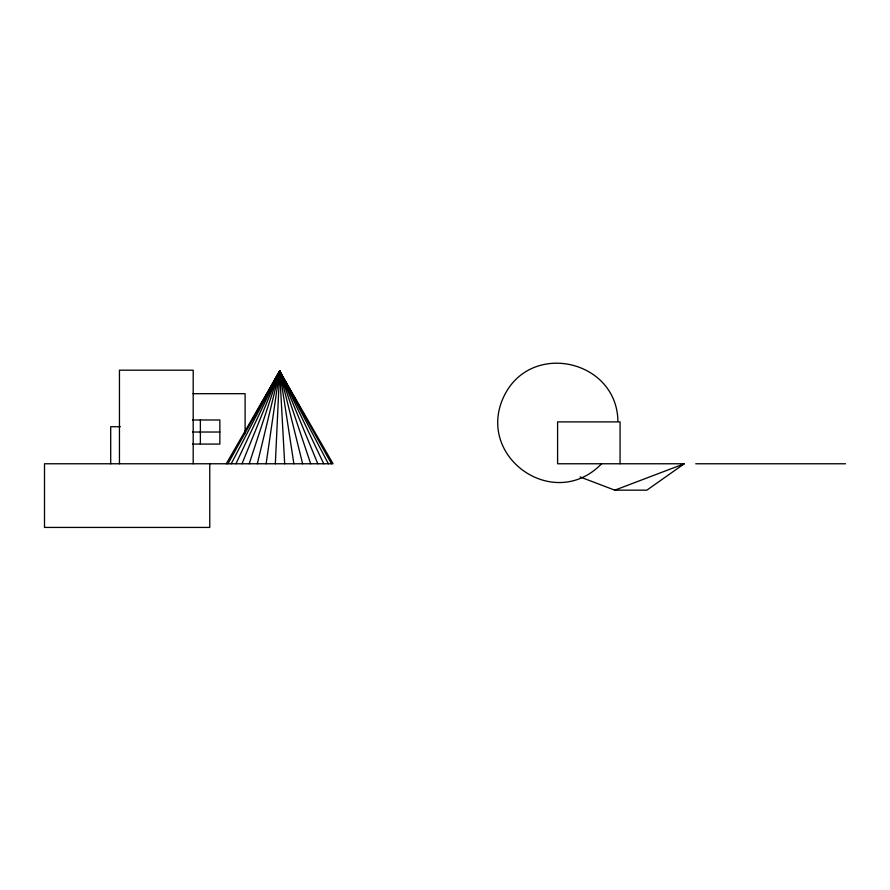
<?xml version="1.0" encoding="UTF-8"?>
<svg xmlns="http://www.w3.org/2000/svg" width="890" height="890" viewBox="0 0 890 890"><rect width="100%" height="100%" fill="white"/><g stroke="black" fill="none" stroke-linecap="round" stroke-linejoin="round"><path stroke-width="1.33" d="M275.344 463.768L279.638 371.063L333.06 463.768L44.5 463.768L44.5 527.425L209.762 527.425L209.762 463.768M266.121 463.768L279.638 371.063L331.503 463.768M257.321 463.768L279.638 371.063L296.415 401.156M249.2 463.768L279.638 371.063L328.377 463.768M277.88 376.281L279.638 371.063L286.647 384.48M242.002 463.768L279.638 371.063L323.76 463.768M277.546 376.136L279.638 371.063L283.765 379.83M235.939 463.768L279.638 371.063L317.808 463.768M276.656 377.327L279.638 371.063L282.252 377.493M231.211 463.768L279.638 371.063L310.688 463.768M270.66 388.14L271.94 385.693M273.219 383.256L279.638 371.063L280.495 373.666M227.951 463.768L279.638 371.063L302.633 463.768M252.682 419.212L254.039 416.809M255.386 414.406L279.638 371.063L280.283 373.744M226.271 463.768L279.638 371.063L293.878 463.768M601.562 463.779C553.458 513.519 472.957 455.38 505.064 394.081C533.099 340.892 616.726 360.717 617.905 420.837M620.063 463.768L620.063 421.893L557.596 421.893L557.596 463.768L684.277 463.768L646.852 490.168L614.79 490.168L580.091 476.962M614.79 490.168L684.277 463.768M192.996 393.692L245.106 393.692L245.106 433.541M192.574 419.98L219.852 419.98L219.852 444.077L192.574 444.077M120.306 426.722L110.705 426.722L110.705 463.768M192.574 432.028L219.852 432.028M695.746 463.768L845.5 463.768M297.761 403.57L299.096 405.974M287.915 386.916L289.194 389.353M280.027 373.789L279.638 371.063L284.678 463.768M200.372 419.98L200.372 444.077M193.197 463.768L193.197 370.195L119.449 370.195L119.449 463.768"/></g></svg>
